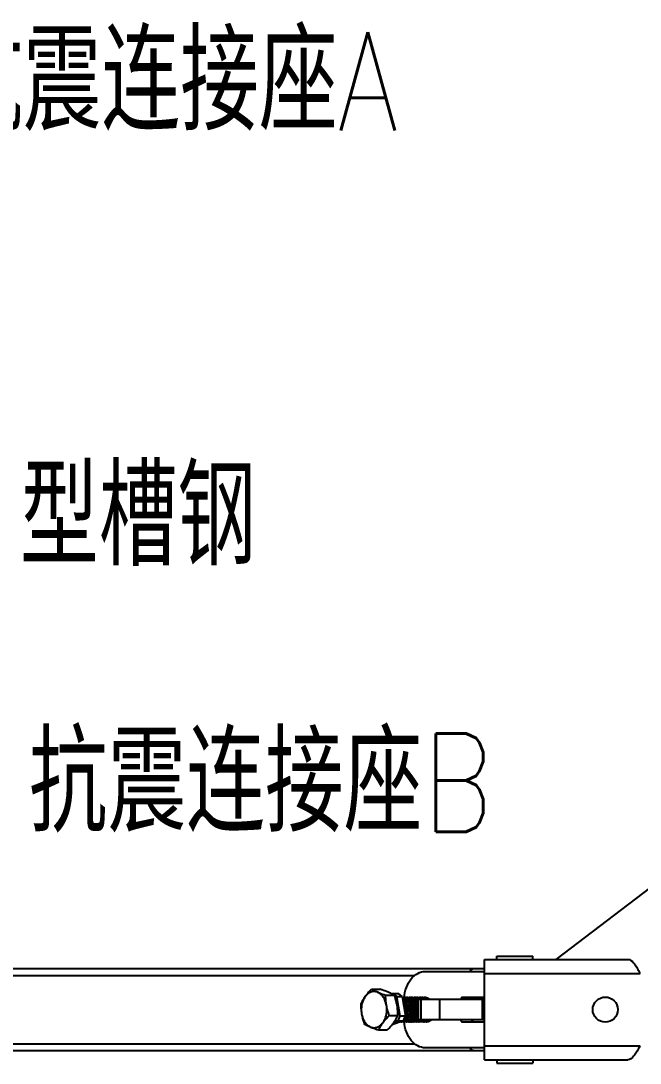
# Model space of a CAD drawing. Extents: x 27938 to 1507990, y 110129 to 923079.
# Drawn here: x 556641 to 559160, y 357975 to 362213 of the extents above; entities that cross this region are included whole.
import ezdxf

# ---------------------------------------------------------------- set-up
doc = ezdxf.new("R2010")
doc.units = 0
doc.header["$LTSCALE"] = 1000
doc.header["$MEASUREMENT"] = 0
doc.layers.add('W_DIM', color=4, linetype='Continuous')
doc.styles.get("Standard").update_dxf_attribs({"font": 'gbenor.shx', "bigfont": 'gbcbig.shx'})
doc.styles.add('wwp100', font='txt.shx', dxfattribs={"width": 0.7, "height": 400, "bigfont": 'hztxt.shx'})
doc.dimstyles.get("Standard").update_dxf_attribs({"dimtxt": 0.18, "dimasz": 0.18, "dimexe": 0.18, "dimexo": 0.0625, "dimgap": 0.09, "dimtad": 0, "dimtih": 1, "dimtoh": 1, "dimdec": 4, "dimzin": 0, "dimdsep": 46, "dimtxsty": 'Standard', "dimcen": 0.09, "dimadec": 0, "dimazin": 0, "dimtfac": 1, "dimtdec": 4, "dimtofl": 0, "dimtmove": 0, "dimatfit": 3, "dimfxl": 1, "dimtolj": 1, "dimtzin": 0, "dimarcsym": 0})

msp = doc.modelspace()

# ---------------------------------------------------------------- linework, layer by layer
for p, q in [((558527.4, 357988.4), (558527.4, 358397.3)), ((558527.4, 358397.3), (559109.8, 358397.3)), ((558576.4, 358397.3), (558576.4, 358410.5)), ((558576.4, 358410.5), (558723.6, 358410.5)), ((558723.6, 358397.3), (558723.6, 358410.5)), ((556073.5, 358360.5), (558527.4, 358360.5)), ((556194.4, 358331.9), (558242.9, 358331.9)), ((558285.7, 358348.2), (558527.4, 358348.2)), ((558527.4, 358340.1), (559159.9, 358340.1)), ((558066.9, 358275.4), (558102.8, 358275.4)), ((558124.6, 358251.8), (558160.5, 358251.8)), ((558150.2, 358257), (558154.4, 358258.5)), ((558154.4, 358258.5), (558168.4, 358246.5)), ((558154.4, 358258.5), (558177.5, 358258.5)), ((558168.4, 358246.5), (558182.3, 358167.1)), ((558168.4, 358246.5), (558191.5, 358246.5)), ((558191.5, 358246.5), (558177.5, 358258.5)), ((558191.5, 358246.5), (558205.4, 358167.1)), ((558256.4, 358233.8), (558256.4, 358152)), ((558527.4, 358233.8), (558256.4, 358233.8)), ((558268.4, 358233.8), (558268.4, 358152)), ((558344, 358233.8), (558344, 358152)), ((558527.4, 358241.9), (558436.1, 358241.9)), ((558517.4, 358233.8), (558517.4, 358152)), ((558225.3, 358206.1), (558216.8, 358204)), ((558139.1, 358169.3), (558174.9, 358169.3)), ((558196.9, 358147.3), (558150.1, 358131)), ((558173.8, 358147.3), (558158.5, 358142)), ((558182.3, 358167.1), (558173.8, 358147.3)), ((558173.8, 358147.3), (558196.9, 358147.3)), ((558182.3, 358167.1), (558205.4, 358167.1)), ((558196.9, 358147.3), (558205.4, 358167.1)), ((558527.4, 358152), (558256.4, 358152)), ((558436.1, 358143.8), (558527.4, 358143.8)), ((558095.8, 358110.4), (558131.6, 358110.4)), ((556194.4, 358053.9), (558242.9, 358053.9)), ((558527.4, 358025.2), (556073.5, 358025.2)), ((558527.4, 358037.5), (558285.7, 358037.5)), ((558527.4, 358045.7), (559159.9, 358045.7)), ((558527.4, 357988.4), (559109.8, 357988.4)), ((558576.4, 357988.4), (558576.4, 357975.2)), ((558576.4, 357975.2), (558723.6, 357975.2)), ((558723.6, 357988.4), (558723.6, 357975.2))]:
    msp.add_line(p, q)
msp.add_circle((559018, 358192.9), 51.1)
for centre, radius, start, end in [((558872.5, 358187.3), 325.5, 27.9978, 29.2622), ((558194, 358219.6), 22.3, 86.7845, 94.2112), ((558204.1, 358219.4), 22.6, 90.0498, 101.0645), ((558204.1, 358219.6), 22.3, 86.7743, 90.0077), ((558214.2, 358219.4), 22.6, 90.0384, 101.0179), ((558214.2, 358219.6), 22.3, 86.7856, 89.9966), ((558224.3, 358219.4), 22.6, 90.049, 100.9954), ((558224.3, 358219.6), 22.3, 86.7801, 90.0075), ((558234.5, 358219.4), 22.6, 90.0437, 101.062), ((558234.5, 358219.6), 22.3, 86.7795, 90.0015), ((558244.6, 358219.4), 22.6, 90.0437, 101.0051), ((558244.6, 358219.6), 22.3, 86.7867, 90.0021), ((558254.7, 358219.4), 22.6, 90.0497, 101.0016), ((558229.5, 358209.2), 34.7, 42.2645, 48.752), ((558254.7, 358219.6), 22.3, 86.7769, 90.0081), ((558227.2, 358207), 37.8, 39.2284, 42.3075), ((558264.8, 358219.4), 22.6, 90.0405, 101.0531), ((558240.3, 358209.9), 33.7, 45.4702, 48.7951), ((558264.8, 358219.6), 22.3, 86.785, 89.9983), ((558274.9, 358219.4), 22.6, 90.049, 100.9977), ((558250.5, 358209.9), 33.7, 45.4659, 48.8093), ((558274.9, 358219.6), 22.3, 86.7894, 90.0075), ((558285.1, 358219.4), 22.6, 90.0526, 101.0446), ((558260.6, 358209.9), 33.7, 45.4871, 48.7938), ((558285, 358219.6), 22.3, 86.7735, 90.0108), ((558270.7, 358209.9), 33.7, 45.4665, 48.8015), ((558151.4, 358195.5), 65.9, 7.4386, 9.2614), ((558163.7, 358195.7), 53.8, 10.5055, 11.18), ((558163.2, 358195.6), 54.3, 8.9052, 10.5042), ((558183.1, 358195.5), 54.6, 9.0333, 9.9567), ((558179.7, 358195.1), 58.1, 352.211, 352.5185), ((558193.5, 358195.6), 54.3, 8.9818, 11.0323), ((558188.8, 358170.9), 27.1, 266.5315, 270.0065), ((558188.8, 358170.8), 27, 270.0081, 272.8567), ((558188.8, 358170.9), 27, 272.8574, 275.2194), ((558199, 358170.9), 27.1, 260.1078, 269.9722), ((558188.3, 358173), 29.3, 288.4202, 290.7394), ((558189.8, 358172.4), 28.6, 285.8298, 288.459), ((558199, 358170.7), 26.9, 269.9973, 272.6949), ((558209.2, 358170.9), 27.1, 260.0711, 269.9827), ((558198.5, 358172.9), 29.1, 288.4602, 290.6746), ((558200, 358172.4), 28.6, 285.9611, 288.4587), ((558209.2, 358170.7), 26.9, 270.008, 272.693), ((558209.2, 358170.7), 26.9, 272.6938, 275.2451), ((558219.3, 358170.9), 27.1, 260.1504, 269.9814), ((558208.6, 358172.9), 29.1, 288.4602, 290.6754), ((558210.1, 358172.4), 28.6, 285.9619, 288.4587), ((558219.3, 358170.7), 26.9, 270.0063, 272.6857), ((558229.4, 358170.9), 27.1, 260.395, 269.9755), ((558218.8, 358172.9), 29.1, 288.4602, 290.6741), ((558220.2, 358172.3), 28.6, 285.9641, 288.119), ((558220.1, 358172.5), 28.8, 288.117, 288.456), ((558229.4, 358170.7), 26.9, 270.0004, 272.6959), ((558239.5, 358170.9), 27.1, 260.0747, 269.9827), ((558228.9, 358172.9), 29.1, 288.4603, 290.6749), ((558230.3, 358172.4), 28.6, 285.9612, 288.4587), ((558239.5, 358170.7), 26.9, 270.008, 272.6878), ((558239.5, 358170.7), 26.9, 272.6886, 275.2518), ((558249.6, 358170.9), 27.1, 260.141, 269.976), ((558239, 358172.9), 29.1, 288.4602, 290.6747), ((558240.4, 358172.4), 28.6, 285.9616, 288.4587), ((558249.6, 358170.7), 26.9, 270.0011, 272.692), ((558259.8, 358170.9), 27.1, 260.0816, 269.9797), ((558234.8, 358179.9), 37.3, 307.6353, 311.5837), ((558249.1, 358172.9), 29.1, 288.4602, 290.6743), ((558250.6, 358172.4), 28.6, 285.9612, 288.4587), ((558259.8, 358170.7), 26.9, 270.005, 272.6978), ((558259.7, 358170.7), 26.9, 272.6985, 275.2581), ((558269.9, 358170.9), 27.1, 260.1633, 269.9862), ((558259.2, 358172.9), 29.1, 288.4603, 290.6751), ((558260.7, 358172.4), 28.6, 285.9624, 288.4588), ((558244.5, 358180.4), 37.9, 309.969, 311.5624), ((558246.1, 358180), 37.5, 308.3867, 311.6033), ((558269.9, 358170.7), 26.9, 270.011, 272.6839), ((558280, 358170.9), 27.1, 260.1241, 269.9724), ((558269.4, 358172.9), 29.1, 288.4602, 290.6742), ((558270.8, 358172.4), 28.6, 285.9615, 288.4587), ((558280, 358170.7), 26.9, 269.9975, 272.695), ((558290.1, 358170.9), 27.1, 260.0725, 269.9827), ((558279.5, 358172.9), 29.1, 288.4602, 290.6744), ((558280.9, 358172.4), 28.6, 285.9611, 288.4587), ((558290.1, 358170.7), 26.9, 270.008, 272.6973), ((558290.1, 358170.7), 26.9, 272.6981, 275.2477), ((558289.6, 358172.9), 29.1, 288.4603, 290.6754), ((558291, 358172.4), 28.6, 285.9619, 288.4588), ((558284.8, 358180.6), 38.3, 311.2696, 311.5925), ((558286.3, 358180.3), 37.9, 309.7045, 311.528), ((558872.5, 358198.5), 325.5, 330.7378, 332.0022)]:
    msp.add_arc(centre, radius, start, end)
for points, knots in [([(559109.8, 358397.3), (559119, 358397.3), (559132.8, 358384.7), (559145.4, 358365.7), (559152.7, 358353.1), (559156.5, 358346.4)], [0, 0, 0, 0, 0.388881, 0.673899, 1, 1, 1, 1]), ([(558468.7, 358348.3), (558470.4, 358351.8), (558474.8, 358357.8), (558481.9, 358360.5), (558485.2, 358360.5)], [0, 0, 0, 0, 0.538137, 1, 1, 1, 1]), ([(558199.7, 358241.4), (558201, 358255.7), (558207, 358282.9), (558225.8, 358317.8), (558252.8, 358342.1), (558275.2, 358348.2), (558285.7, 358348.2)], [0, 0, 0, 0, 0.288185, 0.553327, 0.788006, 1, 1, 1, 1]), ([(558041.5, 358245.9), (558043.4, 358248.4), (558051.3, 358258.7), (558060, 358268.3), (558066.9, 358275.4)], [0, 0, 0, 0, 0.240981, 1, 1, 1, 1]), ([(558092, 358263.6), (558087.8, 358265.3), (558078.6, 358267.3), (558064.5, 358265), (558051.6, 358257.6), (558044.6, 358250.2), (558041.5, 358245.9)], [0, 0, 0, 0, 0.238229, 0.47528, 0.726056, 1, 1, 1, 1]), ([(558092, 358263.6), (558089.7, 358264.5), (558081.1, 358268.1), (558072.8, 358272.2), (558066.9, 358275.4)], [0, 0, 0, 0, 0.275005, 1, 1, 1, 1]), ([(558135.4, 358263.6), (558132.9, 358264.6), (558122.1, 358268.8), (558111.2, 358272.6), (558102.8, 358275.4)], [0, 0, 0, 0, 0.233658, 1, 1, 1, 1]), ([(558041.5, 358245.9), (558039.7, 358243.5), (558033.1, 358234.1), (558027.4, 358224), (558023.6, 358216.5)], [0, 0, 0, 0, 0.263099, 1, 1, 1, 1]), ([(558041.5, 358245.9), (558038.1, 358241.3), (558026.2, 358219.8), (558023.8, 358193.6), (558027.1, 358175.2)], [0, 0, 0, 0, 0.235366, 1, 1, 1, 1]), ([(558128.1, 358210.5), (558127, 358216.6), (558123.9, 358228.3), (558115.9, 358243.9), (558105.3, 358256.1), (558096.5, 358261.7), (558092, 358263.6)], [0, 0, 0, 0, 0.27851, 0.540172, 0.780428, 1, 1, 1, 1]), ([(558092, 358263.6), (558094.5, 358262.6), (558105.3, 358258.3), (558116.2, 358254.6), (558124.6, 358251.8)], [0, 0, 0, 0, 0.233658, 1, 1, 1, 1]), ([(558128.1, 358210.5), (558127.5, 358214), (558125.4, 358227.7), (558124.7, 358241.5), (558124.6, 358251.8)], [0, 0, 0, 0, 0.254083, 1, 1, 1, 1]), ([(558160.5, 358251.8), (558158.7, 358252.8), (558150.5, 358257.1), (558142, 358260.9), (558135.4, 358263.6)], [0, 0, 0, 0, 0.226572, 1, 1, 1, 1]), ([(558171.5, 358210.5), (558170.9, 358214), (558168.1, 358228), (558164, 358241.7), (558160.5, 358251.8)], [0, 0, 0, 0, 0.248499, 1, 1, 1, 1]), ([(558192.6, 358240.7), (558193.4, 358240.4), (558196.7, 358239), (558199.7, 358237), (558201.8, 358235.2)], [0, 0, 0, 0, 0.241445, 1, 1, 1, 1]), ([(558200.3, 358154.8), (558205.8, 358160.8), (558211.9, 358172.4), (558215, 358189.1), (558215, 358202.2), (558212.6, 358214.7), (558206.8, 358228.6), (558198.9, 358237), (558192.7, 358239.8)], [0, 0, 0, 0, 0.255096, 0.39268, 0.530602, 0.663916, 0.788307, 1, 1, 1, 1]), ([(558193.8, 358234), (558201.2, 358226.9), (558207.9, 358210.9), (558208.8, 358189.1), (558206.5, 358177.6), (558204.6, 358172.2)], [0, 0, 0, 0, 0.470214, 0.736055, 1, 1, 1, 1]), ([(558195.2, 358241.9), (558198.2, 358241.9), (558204.3, 358240.7), (558209.5, 358237.3), (558211.9, 358235.2)], [0, 0, 0, 0, 0.482589, 1, 1, 1, 1]), ([(558225.3, 358206.1), (558224.5, 358210.9), (558222, 358219.9), (558215.3, 358231.4), (558206.2, 358239.4), (558198.8, 358241.7), (558195.2, 358241.9)], [0, 0, 0, 0, 0.290521, 0.554658, 0.788516, 1, 1, 1, 1]), ([(558201.8, 358235.2), (558203.7, 358233.6), (558211.1, 358225.4), (558215.1, 358214.5), (558216.4, 358206.1)], [0, 0, 0, 0, 0.227377, 1, 1, 1, 1]), ([(558205.4, 358241.9), (558208.3, 358241.9), (558214.4, 358240.7), (558219.7, 358237.3), (558222, 358235.2)], [0, 0, 0, 0, 0.482586, 1, 1, 1, 1]), ([(558208.8, 358145.6), (558213.1, 358147.2), (558221.4, 358152.9), (558230.3, 358165.6), (558235.7, 358181.4), (558236.9, 358198.5), (558234.1, 358214.9), (558227.5, 358228.8), (558217.7, 358238.8), (558209.3, 358241.7), (558205.4, 358241.9)], [0, 0, 0, 0, 0.11422, 0.241557, 0.38018, 0.523371, 0.662464, 0.789655, 0.901082, 1, 1, 1, 1]), ([(558222, 358235.2), (558228.2, 358229.8), (558234.8, 358217.7), (558237.9, 358200.3), (558237.4, 358185.9), (558234.1, 358172), (558228, 358159.9), (558219.7, 358150.5), (558212.6, 358146.4), (558209, 358145.2)], [0, 0, 0, 0, 0.234995, 0.369193, 0.507415, 0.643708, 0.772808, 0.891506, 1, 1, 1, 1]), ([(558211.9, 358235.2), (558213.8, 358233.6), (558221.2, 358225.5), (558225.1, 358214.6), (558226.5, 358206.3)], [0, 0, 0, 0, 0.22749, 1, 1, 1, 1]), ([(558215.5, 358241.9), (558218.4, 358241.9), (558224.6, 358240.7), (558229.8, 358237.3), (558232.2, 358235.2)], [0, 0, 0, 0, 0.482586, 1, 1, 1, 1]), ([(558218.9, 358145.6), (558223.2, 358147.2), (558231.6, 358152.9), (558240.5, 358165.6), (558245.8, 358181.4), (558247, 358198.5), (558244.2, 358214.9), (558237.6, 358228.8), (558227.8, 358238.8), (558219.4, 358241.7), (558215.5, 358241.9)], [0, 0, 0, 0, 0.114222, 0.241564, 0.380183, 0.523375, 0.662466, 0.789658, 0.901085, 1, 1, 1, 1]), ([(558232.2, 358235.2), (558238.3, 358229.8), (558244.9, 358217.7), (558248, 358200.2), (558247.6, 358185.8), (558244.2, 358172), (558238.2, 358159.9), (558229.8, 358150.5), (558222.7, 358146.4), (558219.1, 358145.2)], [0, 0, 0, 0, 0.235001, 0.369196, 0.507414, 0.643709, 0.772807, 0.891505, 1, 1, 1, 1]), ([(558225.6, 358241.9), (558228.5, 358241.9), (558234.7, 358240.7), (558239.9, 358237.3), (558242.3, 358235.2)], [0, 0, 0, 0, 0.482588, 1, 1, 1, 1]), ([(558256.5, 358197.4), (558256.3, 358203.1), (558254.6, 358214.1), (558248, 358228.4), (558238.2, 358238.7), (558229.6, 358241.7), (558225.6, 358241.9)], [0, 0, 0, 0, 0.291873, 0.559175, 0.79302, 1, 1, 1, 1]), ([(558235.7, 358241.9), (558238.7, 358241.9), (558244.8, 358240.7), (558250, 358237.3), (558252.4, 358235.2)], [0, 0, 0, 0, 0.482585, 1, 1, 1, 1]), ([(558256.5, 358229.3), (558253.9, 358232.8), (558247.9, 358238.9), (558239.6, 358241.7), (558235.7, 358241.9)], [0, 0, 0, 0, 0.52908, 1, 1, 1, 1]), ([(558242.3, 358235.2), (558244, 358233.7), (558251.1, 358226), (558255, 358215.9), (558256.6, 358208)], [0, 0, 0, 0, 0.228177, 1, 1, 1, 1]), ([(558245.8, 358241.9), (558248.8, 358241.9), (558254.9, 358240.7), (558260.1, 358237.3), (558262.5, 358235.2)], [0, 0, 0, 0, 0.482586, 1, 1, 1, 1]), ([(558262.7, 358233.9), (558260.3, 358236.2), (558255.1, 358240), (558248.9, 358241.7), (558245.8, 358241.9)], [0, 0, 0, 0, 0.520001, 1, 1, 1, 1]), ([(558272.8, 358233.9), (558270.5, 358236.2), (558265.3, 358240), (558259, 358241.7), (558255.9, 358241.9)], [0, 0, 0, 0, 0.520002, 1, 1, 1, 1]), ([(558256, 358241.9), (558258.9, 358241.9), (558265, 358240.7), (558270.3, 358237.3), (558272.6, 358235.2)], [0, 0, 0, 0, 0.482587, 1, 1, 1, 1]), ([(558266.1, 358241.9), (558269, 358241.9), (558275.2, 358240.7), (558280.4, 358237.3), (558282.7, 358235.2)], [0, 0, 0, 0, 0.482583, 1, 1, 1, 1]), ([(558282.9, 358233.9), (558280.6, 358236.2), (558275.4, 358240), (558269.1, 358241.7), (558266.1, 358241.9)], [0, 0, 0, 0, 0.52002, 1, 1, 1, 1]), ([(558276.2, 358241.9), (558279.1, 358241.9), (558285.3, 358240.7), (558290.5, 358237.3), (558292.9, 358235.2)], [0, 0, 0, 0, 0.482588, 1, 1, 1, 1]), ([(558293, 358233.9), (558290.7, 358236.2), (558285.5, 358240), (558279.2, 358241.7), (558276.2, 358241.9)], [0, 0, 0, 0, 0.519993, 1, 1, 1, 1]), ([(558286.3, 358241.9), (558289.5, 358241.9), (558296.3, 358240.4), (558301.9, 358236.3), (558304.4, 358233.9)], [0, 0, 0, 0, 0.479607, 1, 1, 1, 1]), ([(558303.2, 358233.9), (558300.8, 358236.2), (558295.6, 358240), (558289.3, 358241.7), (558286.3, 358241.9)], [0, 0, 0, 0, 0.520009, 1, 1, 1, 1]), ([(558436.1, 358241.9), (558434.5, 358241.9), (558431.1, 358239.5), (558430.3, 358235.8), (558430.3, 358233.8)], [0, 0, 0, 0, 0.440239, 1, 1, 1, 1]), ([(558476.6, 358233.8), (558476.6, 358235.8), (558477.3, 358239.5), (558480.8, 358241.9), (558482.3, 358241.9)], [0, 0, 0, 0, 0.559761, 1, 1, 1, 1]), ([(558023.6, 358216.5), (558023.6, 358213.1), (558023.9, 358199.3), (558025.3, 358185.5), (558027.1, 358175.2)], [0, 0, 0, 0, 0.246121, 1, 1, 1, 1]), ([(558113.7, 358139.8), (558117.1, 358144.5), (558129, 358166), (558131.3, 358192.2), (558128.1, 358210.5)], [0, 0, 0, 0, 0.235366, 1, 1, 1, 1]), ([(558139.1, 358169.3), (558137.9, 358172.7), (558133.5, 358186.2), (558129.9, 358200), (558128.1, 358210.5)], [0, 0, 0, 0, 0.251163, 1, 1, 1, 1]), ([(558174.9, 358169.3), (558174.9, 358172.7), (558174.6, 358186.5), (558173.3, 358200.3), (558171.5, 358210.5)], [0, 0, 0, 0, 0.246121, 1, 1, 1, 1]), ([(558216.7, 358204), (558218.1, 358193.8), (558216.4, 358173.9), (558205.7, 358156.2), (558198.4, 358150.5)], [0, 0, 0, 0, 0.526254, 1, 1, 1, 1]), ([(558198.7, 358145.6), (558203.5, 358147.5), (558212.7, 358154.1), (558221.9, 358168.9), (558226.6, 358187), (558226.3, 358199.8), (558225.3, 358206.1)], [0, 0, 0, 0, 0.217951, 0.46337, 0.729831, 1, 1, 1, 1]), ([(558226.5, 358206.3), (558227.6, 358199.9), (558227.8, 358186.8), (558223, 358168.4), (558213.4, 358153.4), (558203.8, 358146.9), (558198.9, 358145.2)], [0, 0, 0, 0, 0.271171, 0.538307, 0.783282, 1, 1, 1, 1]), ([(558203.4, 358219.9), (558205.3, 358216.4), (558211, 358200.7), (558209.7, 358182.6), (558204.8, 358171)], [0, 0, 0, 0, 0.239303, 1, 1, 1, 1]), ([(558216.8, 358204), (558217.1, 358202.2), (558217.9, 358194.9), (558217.3, 358187.4), (558216, 358182.1)], [0, 0, 0, 0, 0.247915, 1, 1, 1, 1]), ([(558226.4, 358207.1), (558226.8, 358205.1), (558228.1, 358196.6), (558227.6, 358187.9), (558226.1, 358181.7)], [0, 0, 0, 0, 0.246468, 1, 1, 1, 1]), ([(558229.1, 358145.6), (558233.1, 358147.1), (558240.9, 358152.3), (558249.6, 358163.9), (558255.1, 358178.4), (558256.5, 358189), (558256.5, 358194.5)], [0, 0, 0, 0, 0.218898, 0.461373, 0.725247, 1, 1, 1, 1]), ([(558256.6, 358182.1), (558255.7, 358177.8), (558253.3, 358169.5), (558247.2, 358158.5), (558239.2, 358150), (558232.6, 358146.4), (558229.3, 358145.2)], [0, 0, 0, 0, 0.276521, 0.537648, 0.778453, 1, 1, 1, 1]), ([(558237.1, 358204.1), (558237.3, 358202.7), (558237.9, 358197.3), (558237.8, 358191.7), (558237.3, 358187.5)], [0, 0, 0, 0, 0.247252, 1, 1, 1, 1]), ([(558247.2, 358204), (558247.5, 358202.3), (558248.2, 358195.2), (558247.7, 358188), (558246.5, 358182.7)], [0, 0, 0, 0, 0.247797, 1, 1, 1, 1]), ([(558027.1, 358175.2), (558027.7, 358171.7), (558030.5, 358157.8), (558034.5, 358144.1), (558038, 358134)], [0, 0, 0, 0, 0.248499, 1, 1, 1, 1]), ([(558027.1, 358175.2), (558028.1, 358169.1), (558031.3, 358157.4), (558039.2, 358141.9), (558049.8, 358129.6), (558058.6, 358124), (558063.1, 358122.2)], [0, 0, 0, 0, 0.27851, 0.540172, 0.780428, 1, 1, 1, 1]), ([(558063.1, 358122.2), (558067.4, 358120.4), (558076.5, 358118.4), (558090.6, 358120.7), (558103.6, 358128.1), (558110.5, 358135.6), (558113.7, 358139.8)], [0, 0, 0, 0, 0.238229, 0.47528, 0.726056, 1, 1, 1, 1]), ([(558113.7, 358139.8), (558111.9, 358137.4), (558105.3, 358128), (558099.5, 358118), (558095.8, 358110.4)], [0, 0, 0, 0, 0.263099, 1, 1, 1, 1]), ([(558113.7, 358139.8), (558115.5, 358142.4), (558123.4, 358152.6), (558132.2, 358162.2), (558139.1, 358169.3)], [0, 0, 0, 0, 0.240981, 1, 1, 1, 1]), ([(558131.6, 358110.4), (558134, 358112.8), (558142.9, 358122.2), (558151.3, 358132.1), (558157, 358139.8)], [0, 0, 0, 0, 0.257895, 1, 1, 1, 1]), ([(558157, 358139.8), (558158.8, 358142.3), (558165.4, 358151.7), (558171.2, 358161.7), (558174.9, 358169.3)], [0, 0, 0, 0, 0.263099, 1, 1, 1, 1]), ([(558285.7, 358037.5), (558275.3, 358037.5), (558252.9, 358043.6), (558226, 358067.7), (558207.1, 358102.5), (558201.1, 358129.6), (558199.8, 358143.8)], [0, 0, 0, 0, 0.212085, 0.446759, 0.711828, 1, 1, 1, 1]), ([(558239.2, 358145.6), (558242.6, 358146.9), (558249.2, 358151), (558254.3, 358156.8), (558256.5, 358160.1)], [0, 0, 0, 0, 0.478395, 1, 1, 1, 1]), ([(558256.5, 358158.2), (558254.2, 358155.2), (558249.1, 358149.9), (558242.7, 358146.3), (558239.4, 358145.2)], [0, 0, 0, 0, 0.520421, 1, 1, 1, 1]), ([(558249.3, 358145.6), (558250, 358145.9), (558253, 358147.1), (558255.7, 358148.8), (558257.6, 358150.3)], [0, 0, 0, 0, 0.244171, 1, 1, 1, 1]), ([(558260.9, 358152), (558260, 358151.2), (558256.6, 358148.4), (558252.6, 358146.3), (558249.5, 358145.2)], [0, 0, 0, 0, 0.259878, 1, 1, 1, 1]), ([(558259.4, 358145.6), (558260.3, 358145.9), (558263.7, 358147.4), (558266.8, 358149.5), (558268.9, 358151.3)], [0, 0, 0, 0, 0.243219, 1, 1, 1, 1]), ([(558269.4, 358150.6), (558268.6, 358150), (558265.6, 358147.8), (558262.2, 358146.1), (558259.6, 358145.2)], [0, 0, 0, 0, 0.258068, 1, 1, 1, 1]), ([(558269.5, 358145.6), (558270.4, 358146), (558274.2, 358147.6), (558277.6, 358149.9), (558279.9, 358152)], [0, 0, 0, 0, 0.242544, 1, 1, 1, 1]), ([(558281.1, 358152), (558280.2, 358151.2), (558276.8, 358148.4), (558272.8, 358146.3), (558269.7, 358145.2)], [0, 0, 0, 0, 0.259876, 1, 1, 1, 1]), ([(558279.6, 358145.6), (558280.6, 358146), (558284.3, 358147.6), (558287.7, 358149.9), (558290, 358152)], [0, 0, 0, 0, 0.242552, 1, 1, 1, 1]), ([(558291.2, 358152), (558290.4, 358151.2), (558286.9, 358148.4), (558283, 358146.3), (558279.8, 358145.2)], [0, 0, 0, 0, 0.25988, 1, 1, 1, 1]), ([(558289.8, 358145.6), (558290.7, 358146), (558294.4, 358147.6), (558297.8, 358149.9), (558300.1, 358152)], [0, 0, 0, 0, 0.242549, 1, 1, 1, 1]), ([(558301.3, 358151.9), (558300.5, 358151.2), (558297, 358148.4), (558293.1, 358146.3), (558290, 358145.2)], [0, 0, 0, 0, 0.25985, 1, 1, 1, 1]), ([(558299.9, 358145.6), (558300.8, 358146), (558304.4, 358147.6), (558307.8, 358149.8), (558310.1, 358151.8)], [0, 0, 0, 0, 0.242679, 1, 1, 1, 1]), ([(558310.5, 358151.2), (558309.7, 358150.5), (558306.5, 358148.1), (558302.9, 358146.2), (558300.1, 358145.2)], [0, 0, 0, 0, 0.25881, 1, 1, 1, 1]), ([(558430.3, 358152), (558430.3, 358150), (558431.1, 358146.2), (558434.5, 358143.8), (558436.1, 358143.8)], [0, 0, 0, 0, 0.559761, 1, 1, 1, 1]), ([(558482.3, 358143.8), (558480.8, 358143.8), (558477.3, 358146.2), (558476.6, 358150), (558476.6, 358152)], [0, 0, 0, 0, 0.440239, 1, 1, 1, 1]), ([(558063.1, 358122.2), (558060.8, 358123.1), (558052.3, 358126.7), (558043.9, 358130.8), (558038, 358134)], [0, 0, 0, 0, 0.275005, 1, 1, 1, 1]), ([(558063.1, 358122.2), (558065.6, 358121.1), (558076.4, 358116.9), (558087.3, 358113.1), (558095.8, 358110.4)], [0, 0, 0, 0, 0.233658, 1, 1, 1, 1]), ([(558485.2, 358025.2), (558481.9, 358025.2), (558474.8, 358028), (558470.4, 358034), (558468.7, 358037.4)], [0, 0, 0, 0, 0.461863, 1, 1, 1, 1]), ([(559156.5, 358039.4), (559152.7, 358032.7), (559145.4, 358020), (559132.8, 358001), (559119, 357988.4), (559109.8, 357988.4)], [0, 0, 0, 0, 0.326101, 0.611119, 1, 1, 1, 1])]:
    msp.add_open_spline(points, degree=3, knots=knots)
for points in [[(558197.6, 358144.9), (558195.2, 358144.2), (558192.7, 358143.8), (558190.2, 358143.8)], [(558191.3, 358143.9), (558193.4, 358144.1), (558195.5, 358144.6), (558197.6, 358145.2)], [(558200.3, 358143.8), (558202.8, 358144), (558205.4, 358144.4), (558207.8, 358145.2)], [(558207.8, 358144.9), (558205.4, 358144.2), (558202.8, 358143.8), (558200.3, 358143.8)], [(558217.9, 358144.9), (558215.5, 358144.2), (558213, 358143.8), (558210.4, 358143.8)], [(558211.6, 358143.9), (558213.7, 358144.1), (558215.8, 358144.6), (558217.9, 358145.2)], [(558220.5, 358143.8), (558223.1, 358144), (558225.6, 358144.4), (558228, 358145.2)], [(558228.1, 358144.9), (558225.6, 358144.2), (558223.1, 358143.8), (558220.5, 358143.8)], [(558230.7, 358143.8), (558233.2, 358144), (558235.7, 358144.4), (558238.1, 358145.2)], [(558238.2, 358144.9), (558235.7, 358144.2), (558233.2, 358143.8), (558230.7, 358143.8)], [(558248.3, 358144.9), (558245.9, 358144.2), (558243.3, 358143.8), (558240.8, 358143.8)], [(558242, 358143.9), (558244.1, 358144.1), (558246.2, 358144.6), (558248.2, 358145.2)], [(558250.9, 358143.8), (558253.4, 358144), (558256, 358144.4), (558258.3, 358145.2)], [(558258.4, 358144.9), (558256, 358144.2), (558253.4, 358143.8), (558250.9, 358143.8)], [(558268.5, 358144.9), (558266.1, 358144.2), (558263.6, 358143.8), (558261, 358143.8)], [(558262.2, 358143.9), (558264.3, 358144.1), (558266.4, 358144.6), (558268.5, 358145.2)], [(558271.1, 358143.8), (558273.7, 358144), (558276.2, 358144.4), (558278.6, 358145.2)], [(558278.7, 358144.9), (558276.2, 358144.2), (558273.7, 358143.8), (558271.1, 358143.8)], [(558281.3, 358143.8), (558283.8, 358144), (558286.3, 358144.4), (558288.7, 358145.2)], [(558288.8, 358144.9), (558286.3, 358144.2), (558283.8, 358143.8), (558281.3, 358143.8)], [(558298.9, 358144.9), (558296.5, 358144.2), (558293.9, 358143.8), (558291.4, 358143.8)], [(558292.6, 358143.9), (558294.7, 358144.1), (558296.8, 358144.6), (558298.8, 358145.2)]]:
    msp.add_open_spline(points, degree=3)

# ---------------------------------------------------------------- texts
at = {"layer": 'W_DIM', "color": 7, "style": 'wwp100', "width": 0.8}
for s, p in [('抗震连接座A', (556329.1, 361767.1)), ('C型槽钢', (556350, 359998.4)), ('抗震连接座B', (556673.9, 358915.5))]:
    msp.add_text(s, height=400, dxfattribs=at).set_placement(p)

# ---------------------------------------------------------------- leaders
msp.add_leader([(558818.6, 358397.3), (559619.9, 359006.6)], dimstyle='Standard', override={"dimgap": 20})

doc.saveas('drawing.dxf')
